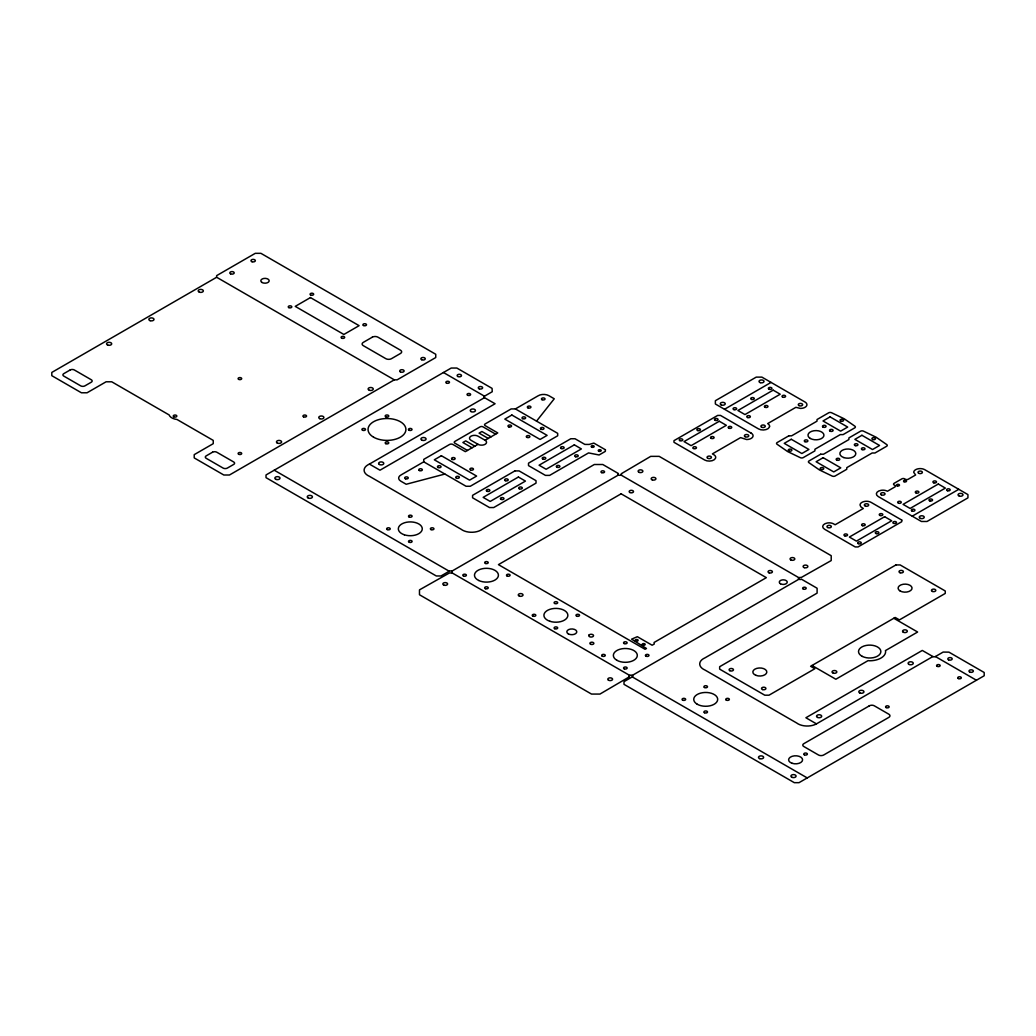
<?xml version="1.0" encoding="UTF-8"?>
<svg xmlns="http://www.w3.org/2000/svg" width="1036" height="1036" viewBox="0 0 1036 1036"><rect width="100%" height="100%" fill="white"/><g stroke="black" fill="none" stroke-linecap="round" stroke-linejoin="round"><path stroke-width="1.5" d="M589.07 634.977A2.396 1.386 0 0 1 591.763 634.33A2.396 1.386 0 0 1 593.537 635.664L593.24 636.311A2.396 1.386 0 0 1 590.533 636.998A2.396 1.386 0 0 1 588.759 635.664L589.095 634.926M536.544 421.134L554.247 398.782L548.886 395.687A7.498 4.325 0 0 0 537.956 395.894L515.397 408.922L511.162 408.922L485.12 423.957A2.059 1.191 0 0 0 484.99 425.55L497.772 432.931L485.081 440.261L478.036 436.195A4.986 2.875 0 0 0 470.979 436.195A4.986 2.875 0 0 0 470.979 440.261L478.036 444.327A4.986 2.875 0 0 0 485.081 444.327A4.986 2.875 0 0 0 485.081 440.261M451.761 571.225L618.427 475.006A1.8 1.036 0 0 0 620.732 475.123A1.8 1.036 0 0 0 621.25 473.75L650.725 456.358L659.181 456.358L831.209 555.684L831.209 560.567L801.087 577.583A1.8 1.036 0 0 0 798.717 577.881A1.8 1.036 0 0 0 799.041 579.266A1.8 1.036 0 0 0 801.463 579.202L817.106 588.241L817.106 593.123L705.011 657.847A13.222 7.628 0 0 0 705.011 670.059L796.658 722.973A13.222 7.628 0 0 0 816.472 723.866L932.879 656.539A1.8 1.036 0 0 0 935.417 656.539L976.443 680.238M216.641 277.26L51.8 372.429L51.8 375.68L81.417 392.786L87.05 392.786L106.086 381.792L111.733 381.792L169.114 414.931A10.049 5.802 0 0 0 177.014 419.489L213.248 440.404L213.248 443.667L194.211 454.649L194.211 457.912L223.828 475.006L229.461 475.006L394.302 379.836L397.125 379.836L435.755 357.537L435.755 354.273L260.917 253.328L255.27 253.328L216.628 275.641L216.641 277.26L394.302 379.836M443.447 372.507L484.472 396.205L492.23 391.725L492.087 388.383L456.837 368.039L451.204 368.039L266.019 474.954L266.019 477.661L436.298 575.977L440.999 575.977L449.223 571.225A1.8 1.036 0 0 1 451.644 571.173A1.8 1.036 0 0 1 451.968 572.558A1.8 1.036 0 0 1 449.598 572.856L419.476 589.872L419.476 594.755L591.504 694.068L599.961 694.068L629.487 676.741A1.8 1.036 0 0 1 629.642 675.472L629.992 675.304A1.8 1.036 0 0 1 632.167 675.394L632.478 675.589A1.8 1.036 0 0 1 632.323 676.858L624.022 681.636L623.996 684.343L794.314 782.672L799.015 782.672L984.2 675.757L984.2 672.506L948.95 652.149L943.161 652.071L935.417 656.539M369.412 464.089L484.472 397.669L495.091 403.742L379.992 470.202L369.412 464.089A13.222 7.628 0 0 0 369.412 476.301L461.072 529.228A13.222 7.628 0 0 0 482.219 529.228L594.314 464.504L602.784 464.504L618.427 473.543A1.8 1.036 0 0 0 618.324 474.941M515.397 408.922L557.692 433.346L557.692 435.78L470.279 486.26L466.045 486.26L423.737 461.836L401.178 474.864A7.498 4.325 0 0 0 400.828 481.17L406.19 484.265L444.897 474.048M478.036 444.327L465.345 451.657L452.913 444.483A2.37 1.373 0 0 0 449.559 444.483L423.737 459.388L423.737 461.836M724.514 409.272L771.056 382.413M632.245 675.433L798.924 579.202M912.237 516.174L921.392 521.471L927.039 521.471L967.935 497.863L967.935 494.599L924.785 469.696A6.475 3.743 0 0 0 917.715 468.881A6.475 3.743 0 0 0 913.713 472.338L915.617 474.98L908.209 479.254A1.994 1.153 0 0 1 905.386 479.254L904.687 478.852A1.994 1.153 0 0 0 901.864 478.852L894.107 483.333A1.994 1.153 0 0 0 894.107 484.952L894.819 485.366A1.994 1.153 0 0 1 894.819 486.985L887.412 491.258A6.475 3.743 0 0 0 882.827 490.17L881.157 490.3A6.475 3.743 0 0 0 878.243 496.555L912.237 516.174L958.766 489.316M751.009 433.061L751.165 433.126A6.475 3.743 0 0 1 752.576 437.205A6.475 3.743 0 0 1 746.593 439.523L740.598 437.606L712.392 453.885L713.804 454.7A6.475 3.743 0 0 1 715.708 457.355L715.487 458.313A6.475 3.743 0 0 1 704.635 459.997L673.97 442.294L673.97 440.663L717.676 415.423L720.499 415.423L751.022 433.048M893.796 618.259L917.624 632.025L885.417 650.621L885.638 651.566A15.954 9.207 0 0 1 869.683 660.774L868.038 660.644L835.845 679.24L812.004 665.488M620.965 475.006L798.924 577.738M932.879 656.539L922.299 650.44L805.891 717.754L816.472 723.866M495.661 434.162L482.996 426.845A2.033 1.178 0 0 0 480.031 426.897L454.869 441.427A2.137 1.23 0 0 0 454.869 443.162L467.456 450.44M491.077 436.803L481.908 431.507L479.085 433.139L488.254 438.435M474.864 446.166L465.695 440.87L462.872 442.501L472.04 447.785M274.242 470.202L449.223 571.225M451.761 572.701L629.72 675.433M632.245 676.897L807.238 777.919M484.472 397.669A1.8 1.036 0 0 1 484.472 396.205M901.76 520.072L901.76 521.704L858.054 546.943L855.231 546.943L824.565 529.228A6.475 3.743 0 0 1 827.466 522.973L829.15 522.843A6.475 3.743 0 0 1 833.721 523.944L835.133 524.76L863.338 508.469L860.903 506.889L860.035 505.011A6.475 3.743 0 0 1 864.024 501.553A6.475 3.743 0 0 1 871.095 502.369L901.76 520.072M605.413 449.766L605.348 451.359L599.08 454.985L588.552 452.913L549.65 475.382L545.428 475.382L528.502 465.604L528.502 463.17L570.797 438.746L575.032 438.746L584.835 444.405L589.134 444.444L593.848 443.097L605.413 449.766M769.567 426.249L769.347 427.22A6.475 3.743 0 0 1 758.507 428.904L715.358 403.988L715.358 400.725L756.241 377.117L761.887 377.117L805.037 402.033A6.475 3.743 0 0 1 806.435 406.112A6.475 3.743 0 0 1 800.452 408.417L795.868 407.329L767.663 423.607A6.475 3.743 0 0 1 769.567 426.249M70.124 369.981L63.792 373.646A2.991 1.722 0 0 0 63.792 376.094L80.704 385.858A2.991 1.722 0 0 0 84.939 385.858L91.285 382.193A2.991 1.722 0 0 0 91.285 379.759L74.359 369.981A2.991 1.722 0 0 0 70.124 369.981M310.45 297.578L295.234 306.371L343.874 334.46L359.103 325.667L310.45 297.578M372.3 337.179L363.286 342.385A3.989 2.305 0 0 0 363.286 345.648L385.845 358.676A3.989 2.305 0 0 0 391.478 358.676L400.505 353.457A3.989 2.305 0 0 0 400.505 350.207L377.946 337.179A3.989 2.305 0 0 0 372.3 337.179M212.548 452.214L206.203 455.866A2.991 1.722 0 0 0 206.203 458.313L223.116 468.078A2.991 1.722 0 0 0 227.35 468.078L233.696 464.426A2.991 1.722 0 0 0 233.696 461.978L216.77 452.214A2.991 1.722 0 0 0 212.548 452.214M441.375 455.723L434.317 459.803L469.567 480.147L476.625 476.081L441.375 455.723M511.875 415.022L504.817 419.101L540.067 439.445L547.125 435.379L511.875 415.022M514.879 470.914L472.571 495.337L472.571 497.785L489.497 507.549L493.719 507.549L536.026 483.126L536.026 480.678L519.101 470.914L514.879 470.914M518.401 477.026L483.152 497.371L490.196 501.437L525.446 481.092L518.401 477.026M574.332 444.845L539.083 465.203L546.127 469.269L581.377 448.925L574.332 444.845M719.308 421.251L684.045 441.595L691.103 445.661L726.353 425.317L719.308 421.251M773.167 390.145L737.917 410.502L744.962 414.568L780.212 394.211L773.167 390.145M621.108 493.809L498.433 564.633L645.078 649.3L646.49 648.484L631.61 639.16L637.347 636.7L652.136 645.234L654.247 644.004L654.105 642.462L766.342 577.661L621.108 493.809M788.823 435.819L777.181 442.54A2.189 1.269 0 0 0 777.052 444.237L787.619 451.566L800.323 457.666A2.189 1.269 0 0 0 803.276 457.588L814.905 450.88L814.905 449.248L840.287 434.602L843.11 434.602L854.739 427.881A2.189 1.269 0 0 0 854.868 426.172L844.301 418.842L831.597 412.742A2.189 1.269 0 0 0 828.658 412.82L817.015 419.541L817.015 421.16L791.633 435.819L788.823 435.819M791.284 439.277L784.239 443.343L801.864 453.522L808.909 449.456L791.284 439.277M830.069 416.886L823.011 420.966L840.636 431.131L847.694 427.065L830.069 416.886M820.68 454.221L809.051 460.929A2.189 1.269 0 0 0 808.922 462.639L819.489 469.968L832.193 476.068A2.189 1.269 0 0 0 835.145 475.99L846.775 469.282L846.775 467.65L872.157 452.991L874.98 452.991L886.609 446.283A2.189 1.269 0 0 0 886.738 444.573L876.171 437.244L863.467 431.144A2.189 1.269 0 0 0 860.515 431.222L848.885 437.93L848.885 439.562L823.503 454.221L820.68 454.221M823.154 457.679L816.109 461.745L833.734 471.924L840.779 467.858L823.154 457.679M861.926 435.288L854.881 439.355L872.506 449.533L879.551 445.467L861.926 435.288M938.318 484.019L903.068 504.377L910.113 508.443L945.363 488.085L938.318 484.019M884.627 516.692L849.378 537.049L856.435 541.116L891.685 520.771L884.627 516.692M895.907 564.944L719.657 666.705L719.657 669.139L764.775 695.195L769.01 695.195L814.827 668.738L810.605 666.29L895.208 617.456L899.429 619.891L945.259 593.434L945.259 590.986L900.142 564.944L895.907 564.944M869.036 706.021L804.169 743.472A3.548 2.046 0 0 0 804.169 746.723L818.272 754.868A3.717 2.15 0 0 0 823.918 754.868L888.771 717.417A3.924 2.266 0 0 0 888.771 714.167L874.669 706.021A3.522 2.033 0 0 0 869.036 706.021M485.56 563.493A1.8 1.036 0 0 0 488.241 562.6A1.8 1.036 0 0 0 485.56 561.706A1.8 1.036 0 0 0 485.56 563.493M507.096 575.99A1.8 1.036 0 0 0 510.062 575.433A1.8 1.036 0 0 0 507.757 574.229A1.8 1.036 0 0 0 507.096 575.99M463.701 576.12A1.8 1.036 0 0 0 466.394 575.213A1.8 1.036 0 0 0 463.701 574.32A1.8 1.036 0 0 0 463.701 576.12M485.56 588.733A1.8 1.036 0 0 0 488.241 587.839A1.8 1.036 0 0 0 485.56 586.933A1.8 1.036 0 0 0 485.56 588.733M780.445 583.76A3.989 2.305 0 0 0 787.114 582.737A3.989 2.305 0 0 0 782.232 579.914A3.989 2.305 0 0 0 780.445 583.76M697.254 704.247A11.966 6.902 0 0 0 717.275 701.152A11.966 6.902 0 0 0 702.615 692.695A11.966 6.902 0 0 0 697.254 704.247M704.441 687.477A1.8 1.036 0 0 0 707.446 687.01A1.8 1.036 0 0 0 705.244 685.741A1.8 1.036 0 0 0 704.441 687.477M726.301 700.103A1.8 1.036 0 0 0 729.305 699.637A1.8 1.036 0 0 0 727.104 698.368A1.8 1.036 0 0 0 726.301 700.103M704.441 712.716A1.8 1.036 0 0 0 707.446 712.25A1.8 1.036 0 0 0 705.244 710.981A1.8 1.036 0 0 0 704.441 712.716M682.595 700.103A1.8 1.036 0 0 0 685.599 699.637A1.8 1.036 0 0 0 683.397 698.368A1.8 1.036 0 0 0 682.595 700.103M937.14 666.329A1.8 1.036 0 0 0 940.118 665.824A1.8 1.036 0 0 0 937.865 664.594A1.8 1.036 0 0 0 937.14 666.329M958.274 678.528A1.8 1.036 0 0 0 961.266 678.049A1.8 1.036 0 0 0 959.038 676.793A1.8 1.036 0 0 0 958.274 678.528M478.723 580.484A11.966 6.902 0 0 0 498.225 576.443A11.966 6.902 0 0 0 482.413 568.712A11.966 6.902 0 0 0 478.723 580.484M624.294 668.867A1.8 1.036 0 0 0 627.13 668.129A1.8 1.036 0 0 0 624.604 667.08A1.8 1.036 0 0 0 624.294 668.867M645.933 656.138A1.8 1.036 0 0 0 648.937 655.671A1.8 1.036 0 0 0 646.736 654.402A1.8 1.036 0 0 0 645.933 656.138M624.073 643.524A1.8 1.036 0 0 0 627.078 643.058A1.8 1.036 0 0 0 624.876 641.789A1.8 1.036 0 0 0 624.073 643.524M602.214 656.138A1.8 1.036 0 0 0 605.218 655.671A1.8 1.036 0 0 0 603.017 654.402A1.8 1.036 0 0 0 602.214 656.138M616.886 660.295A11.966 6.902 0 0 0 636.894 657.2A11.966 6.902 0 0 0 622.247 648.73A11.966 6.902 0 0 0 616.886 660.295M629.784 492.463A2.189 1.269 0 0 0 633.449 491.893A2.189 1.269 0 0 0 630.769 490.352A2.189 1.269 0 0 0 629.784 492.463M769.126 572.856A2.189 1.269 0 0 0 772.416 571.755A2.189 1.269 0 0 0 769.126 570.668A2.189 1.269 0 0 0 769.126 572.856M549.909 621.289A11.966 6.902 0 0 0 567.857 615.306A11.966 6.902 0 0 0 549.909 609.323A11.966 6.902 0 0 0 549.909 621.289M576.858 616.213A1.8 1.036 0 0 0 579.551 615.306A1.8 1.036 0 0 0 576.858 614.413A1.8 1.036 0 0 0 576.858 616.213M554.623 603.431A1.8 1.036 0 0 0 557.627 602.965A1.8 1.036 0 0 0 555.438 601.696A1.8 1.036 0 0 0 554.623 603.431M533.139 616.213A1.8 1.036 0 0 0 535.832 615.306A1.8 1.036 0 0 0 533.139 614.413A1.8 1.036 0 0 0 533.139 616.213M554.623 628.658A1.8 1.036 0 0 0 557.627 628.204A1.8 1.036 0 0 0 555.438 626.935A1.8 1.036 0 0 0 554.623 628.658M519.45 596.153A2.396 1.386 0 0 0 523.038 594.962A2.396 1.386 0 0 0 519.45 593.757A2.396 1.386 0 0 0 519.45 596.153M803.353 589.083A1.8 1.036 0 0 0 806.202 588.357A1.8 1.036 0 0 0 803.703 587.295A1.8 1.036 0 0 0 803.353 589.083M804.312 754.791A1.8 1.036 0 0 0 807.316 754.325A1.8 1.036 0 0 0 805.114 753.055A1.8 1.036 0 0 0 804.312 754.791M886.091 707.562A1.8 1.036 0 0 0 889.095 707.109A1.8 1.036 0 0 0 886.894 705.84A1.8 1.036 0 0 0 886.091 707.562M792.113 763.299A6.98 4.027 0 0 0 802.589 759.815A6.98 4.027 0 0 0 792.113 756.319A6.98 4.027 0 0 0 792.113 763.299M608.495 680.199A2.396 1.386 0 0 0 612.496 679.577A2.396 1.386 0 0 0 609.569 677.881A2.396 1.386 0 0 0 608.495 680.199M444.017 585.172A2.396 1.386 0 0 0 447.604 583.967A2.396 1.386 0 0 0 444.017 582.776A2.396 1.386 0 0 0 444.017 585.172M262.03 282.478A4.183 2.422 0 0 0 269.036 281.391A4.183 2.422 0 0 0 263.908 278.438A4.183 2.422 0 0 0 262.03 282.478M288.759 307.575A1.8 1.036 0 0 0 291.764 307.122A1.8 1.036 0 0 0 289.562 305.853A1.8 1.036 0 0 0 288.759 307.575M363.455 325.485A1.8 1.036 0 0 0 366.459 325.019A1.8 1.036 0 0 0 364.258 323.75A1.8 1.036 0 0 0 363.455 325.485M341.712 338.15A1.8 1.036 0 0 0 344.651 337.581A1.8 1.036 0 0 0 342.32 336.389A1.8 1.036 0 0 0 341.712 338.15M310.606 294.962A1.8 1.036 0 0 0 313.61 294.496A1.8 1.036 0 0 0 311.409 293.227A1.8 1.036 0 0 0 310.606 294.962M790.986 560.036A2.396 1.386 0 0 0 794.806 559.116A2.396 1.386 0 0 0 791.517 557.666A2.396 1.386 0 0 0 790.986 560.036M652.343 479.94A2.396 1.386 0 0 0 655.93 478.749A2.396 1.386 0 0 0 652.343 477.557A2.396 1.386 0 0 0 652.343 479.94M804.286 567.663A2.396 1.386 0 0 0 807.873 566.472A2.396 1.386 0 0 0 804.286 565.267A2.396 1.386 0 0 0 804.286 567.663M639.303 472.416A2.396 1.386 0 0 0 642.89 471.225A2.396 1.386 0 0 0 639.303 470.02A2.396 1.386 0 0 0 639.303 472.416M471.017 411.551A2.59 1.502 0 0 0 475.356 410.865A2.59 1.502 0 0 0 472.157 409.039A2.59 1.502 0 0 0 471.017 411.551M421.73 440.08A2.59 1.502 0 0 0 426.016 439.316A2.59 1.502 0 0 0 422.727 437.555A2.59 1.502 0 0 0 421.73 440.08M379.357 464.465A2.59 1.502 0 0 0 383.696 463.791A2.59 1.502 0 0 0 380.523 461.952A2.59 1.502 0 0 0 379.357 464.465M817.585 717.443A2.59 1.502 0 0 0 821.678 716.381A2.59 1.502 0 0 0 818.039 714.866A2.59 1.502 0 0 0 817.585 717.443M860.022 693.058A2.59 1.502 0 0 0 863.959 691.815A2.59 1.502 0 0 0 860.126 690.468A2.59 1.502 0 0 0 860.022 693.058M909.116 664.465A2.59 1.502 0 0 0 913.247 663.454A2.59 1.502 0 0 0 909.673 661.887A2.59 1.502 0 0 0 909.116 664.465M479.292 388.85A2.189 1.269 0 0 0 482.646 387.827A2.189 1.269 0 0 0 479.435 386.661A2.189 1.269 0 0 0 479.292 388.85M457.757 376.456A2.189 1.269 0 0 0 461.421 375.887A2.189 1.269 0 0 0 458.741 374.346A2.189 1.269 0 0 0 457.757 376.456M948.549 659.815A2.189 1.269 0 0 0 952.162 659.116A2.189 1.269 0 0 0 949.313 657.666A2.189 1.269 0 0 0 948.549 659.815M969.696 672.027A2.189 1.269 0 0 0 973.309 671.328A2.189 1.269 0 0 0 970.46 669.878A2.189 1.269 0 0 0 969.696 672.027M759.647 758.624A2.59 1.502 0 0 0 763.649 757.445A2.59 1.502 0 0 0 759.88 756.034A2.59 1.502 0 0 0 759.647 758.624M792.152 777.376A2.59 1.502 0 0 0 796.088 776.132A2.59 1.502 0 0 0 792.242 774.786A2.59 1.502 0 0 0 792.152 777.376M308.327 498.083A2.59 1.502 0 0 0 312.419 497.008A2.59 1.502 0 0 0 308.78 495.493A2.59 1.502 0 0 0 308.327 498.083M276.12 479.435A2.59 1.502 0 0 0 280.005 478.14A2.59 1.502 0 0 0 276.12 476.845A2.59 1.502 0 0 0 276.12 479.435M446.49 383.061A1.8 1.036 0 0 0 449.443 382.478A1.8 1.036 0 0 0 447.099 381.3A1.8 1.036 0 0 0 446.49 383.061M467.676 395.286A1.8 1.036 0 0 0 470.59 394.664A1.8 1.036 0 0 0 468.207 393.525A1.8 1.036 0 0 0 467.676 395.286M387.179 529.551A1.8 1.036 0 0 0 390.183 529.085A1.8 1.036 0 0 0 387.995 527.816A1.8 1.036 0 0 0 387.179 529.551M409.414 542.333A1.8 1.036 0 0 0 412.108 541.439A1.8 1.036 0 0 0 409.414 540.533A1.8 1.036 0 0 0 409.414 542.333M409.078 516.951A1.8 1.036 0 0 0 412.056 516.433A1.8 1.036 0 0 0 409.803 515.203A1.8 1.036 0 0 0 409.078 516.951M431.015 529.603A1.8 1.036 0 0 0 433.929 528.995A1.8 1.036 0 0 0 431.546 527.842A1.8 1.036 0 0 0 431.015 529.603M404.325 534.796A11.966 6.902 0 0 0 422.274 528.813A11.966 6.902 0 0 0 404.325 522.83A11.966 6.902 0 0 0 404.325 534.796M601.579 472.597A1.8 1.036 0 0 0 604.532 472.04A1.8 1.036 0 0 0 602.227 470.849A1.8 1.036 0 0 0 601.579 472.597M385.703 443.615A1.8 1.036 0 0 0 388.707 443.162A1.8 1.036 0 0 0 386.506 441.893A1.8 1.036 0 0 0 385.703 443.615M373.582 437.192A18.946 10.943 0 0 0 405.27 432.284A18.946 10.943 0 0 0 382.064 418.894A18.946 10.943 0 0 0 373.582 437.192M385.716 416.757A1.8 1.036 0 0 0 388.707 416.291A1.8 1.036 0 0 0 386.493 415.022A1.8 1.036 0 0 0 385.716 416.757M409.311 430.341A1.8 1.036 0 0 0 412.03 429.474A1.8 1.036 0 0 0 409.362 428.554A1.8 1.036 0 0 0 409.311 430.341M362.807 430.354A1.8 1.036 0 0 0 365.501 429.461A1.8 1.036 0 0 0 362.807 428.554A1.8 1.036 0 0 0 362.807 430.354M252.059 261.745A2.189 1.269 0 0 0 255.348 260.658A2.189 1.269 0 0 0 252.059 259.557A2.189 1.269 0 0 0 252.059 261.745M230.562 273.815A2.189 1.269 0 0 0 234.162 273.103A2.189 1.269 0 0 0 231.287 271.665A2.189 1.269 0 0 0 230.562 273.815M421.587 359.686A2.189 1.269 0 0 0 425.213 359.026A2.189 1.269 0 0 0 422.416 357.537A2.189 1.269 0 0 0 421.587 359.686M400.362 371.859A2.189 1.269 0 0 0 404.04 371.289A2.189 1.269 0 0 0 401.346 369.735A2.189 1.269 0 0 0 400.362 371.859M107.822 345.105A2.59 1.502 0 0 0 111.707 343.81A2.59 1.502 0 0 0 107.822 342.515A2.59 1.502 0 0 0 107.822 345.105M150.129 320.681A2.59 1.502 0 0 0 154.014 319.386A2.59 1.502 0 0 0 150.129 318.091A2.59 1.502 0 0 0 150.129 320.681M199.352 292.152A2.59 1.502 0 0 0 203.354 290.986A2.59 1.502 0 0 0 199.598 289.562A2.59 1.502 0 0 0 199.352 292.152M277.195 442.968A2.59 1.502 0 0 0 281.533 442.294A2.59 1.502 0 0 0 278.36 440.468A2.59 1.502 0 0 0 277.195 442.968M319.71 418.661A2.59 1.502 0 0 0 323.892 417.715A2.59 1.502 0 0 0 320.396 416.096A2.59 1.502 0 0 0 319.71 418.661M369.386 390.287A2.59 1.502 0 0 0 373.271 388.992A2.59 1.502 0 0 0 369.386 387.697A2.59 1.502 0 0 0 369.386 390.287M833.229 673.115A2.396 1.386 0 0 0 836.829 671.911A2.396 1.386 0 0 0 833.229 670.719A2.396 1.386 0 0 0 833.229 673.115M903.288 632.219A2.396 1.386 0 0 0 907.264 631.533A2.396 1.386 0 0 0 904.247 629.888A2.396 1.386 0 0 0 903.288 632.219M862.328 656.41A11.163 6.449 0 0 0 880.639 652.809A11.163 6.449 0 0 0 866.083 645.454A11.163 6.449 0 0 0 862.328 656.41M932.465 591.452A2.189 1.269 0 0 0 935.819 590.429A2.189 1.269 0 0 0 932.607 589.264A2.189 1.269 0 0 0 932.465 591.452M900.103 572.753A2.189 1.269 0 0 0 903.392 571.652A2.189 1.269 0 0 0 900.103 570.564A2.189 1.269 0 0 0 900.103 572.753M729.732 670.655A2.189 1.269 0 0 0 733.397 670.085A2.189 1.269 0 0 0 730.717 668.531A2.189 1.269 0 0 0 729.732 670.655M762.613 689.575A2.189 1.269 0 0 0 765.915 688.474A2.189 1.269 0 0 0 762.613 687.386A2.189 1.269 0 0 0 762.613 689.575M900.142 590.986A6.98 4.027 0 0 0 911.809 589.186A6.98 4.027 0 0 0 903.262 584.252A6.98 4.027 0 0 0 900.142 590.986M755.969 675.355A6.98 4.027 0 0 0 766.808 672.247A6.98 4.027 0 0 0 756.733 668.388A6.98 4.027 0 0 0 755.969 675.355M437.982 467.456A1.8 1.036 0 0 0 440.986 466.99A1.8 1.036 0 0 0 438.785 465.721A1.8 1.036 0 0 0 437.982 467.456M456.319 478.036A1.8 1.036 0 0 0 459.324 477.57A1.8 1.036 0 0 0 457.122 476.301A1.8 1.036 0 0 0 456.319 478.036M470.538 469.955A1.8 1.036 0 0 0 473.452 469.334A1.8 1.036 0 0 0 471.069 468.194A1.8 1.036 0 0 0 470.538 469.955M452.382 459.453A1.8 1.036 0 0 0 455.141 458.624A1.8 1.036 0 0 0 452.525 457.653A1.8 1.036 0 0 0 452.382 459.453M508.857 426.91A1.8 1.036 0 0 0 511.551 426.016A1.8 1.036 0 0 0 508.857 425.123A1.8 1.036 0 0 0 508.857 426.91M526.819 437.334A1.8 1.036 0 0 0 529.823 436.868A1.8 1.036 0 0 0 527.622 435.599A1.8 1.036 0 0 0 526.819 437.334M540.999 429.228A1.8 1.036 0 0 0 543.952 428.671A1.8 1.036 0 0 0 541.621 427.48A1.8 1.036 0 0 0 540.999 429.228M522.584 418.609A1.8 1.036 0 0 0 525.589 418.143A1.8 1.036 0 0 0 523.387 416.873A1.8 1.036 0 0 0 522.584 418.609M500.919 499.326A1.8 1.036 0 0 0 503.91 498.86A1.8 1.036 0 0 0 501.722 497.591A1.8 1.036 0 0 0 500.919 499.326M519.243 488.746A1.8 1.036 0 0 0 522.248 488.28A1.8 1.036 0 0 0 520.046 487.011A1.8 1.036 0 0 0 519.243 488.746M505.27 480.665A1.8 1.036 0 0 0 508.184 480.044A1.8 1.036 0 0 0 505.788 478.904A1.8 1.036 0 0 0 505.27 480.665M487.114 491.323A1.8 1.036 0 0 0 489.873 490.494A1.8 1.036 0 0 0 487.257 489.536A1.8 1.036 0 0 0 487.114 491.323M405.568 478.813A1.8 1.036 0 0 0 408.262 477.907A1.8 1.036 0 0 0 405.568 477.013A1.8 1.036 0 0 0 405.568 478.813M419.295 470.499A1.8 1.036 0 0 0 422.3 470.046A1.8 1.036 0 0 0 420.111 468.777A1.8 1.036 0 0 0 419.295 470.499M527.881 407.821A1.8 1.036 0 0 0 530.872 407.355A1.8 1.036 0 0 0 528.684 406.086A1.8 1.036 0 0 0 527.881 407.821M541.97 399.676A1.8 1.036 0 0 0 544.975 399.21A1.8 1.036 0 0 0 542.786 397.941A1.8 1.036 0 0 0 541.97 399.676M238.63 379.344A1.8 1.036 0 0 0 241.634 378.878A1.8 1.036 0 0 0 239.433 377.609A1.8 1.036 0 0 0 238.63 379.344M303.496 416.796A1.8 1.036 0 0 0 306.501 416.33A1.8 1.036 0 0 0 304.299 415.06A1.8 1.036 0 0 0 303.496 416.796M238.72 454.286A1.8 1.036 0 0 0 241.66 453.716A1.8 1.036 0 0 0 239.329 452.525A1.8 1.036 0 0 0 238.72 454.286M173.763 416.796A1.8 1.036 0 0 0 176.767 416.33A1.8 1.036 0 0 0 174.579 415.06A1.8 1.036 0 0 0 173.763 416.796M720.991 404.804A2.486 1.437 0 0 0 725.161 404.157A2.486 1.437 0 0 0 722.118 402.395A2.486 1.437 0 0 0 720.991 404.804M760.282 382.647A2.486 1.437 0 0 0 764.024 381.39A2.486 1.437 0 0 0 760.282 380.147A2.486 1.437 0 0 0 760.282 382.647M733.98 409.647A1.8 1.036 0 0 0 736.674 408.754A1.8 1.036 0 0 0 733.98 407.847A1.8 1.036 0 0 0 733.98 409.647M751.618 399.469A1.8 1.036 0 0 0 754.299 398.575A1.8 1.036 0 0 0 751.618 397.682A1.8 1.036 0 0 0 751.618 399.469M768.867 389.135A1.8 1.036 0 0 0 771.872 388.668A1.8 1.036 0 0 0 769.67 387.399A1.8 1.036 0 0 0 768.867 389.135M747.668 417.547A1.8 1.036 0 0 0 750.362 416.64A1.8 1.036 0 0 0 747.668 415.747A1.8 1.036 0 0 0 747.668 417.547M764.918 407.2A1.8 1.036 0 0 0 767.922 406.734A1.8 1.036 0 0 0 765.721 405.464A1.8 1.036 0 0 0 764.918 407.2M782.543 397.021A1.8 1.036 0 0 0 785.547 396.568A1.8 1.036 0 0 0 783.345 395.299A1.8 1.036 0 0 0 782.543 397.021M798.898 405.568A2.189 1.269 0 0 0 802.576 405.011A2.189 1.269 0 0 0 799.883 403.457A2.189 1.269 0 0 0 798.898 405.568M761.538 427.143A2.189 1.269 0 0 0 765.203 426.586A2.189 1.269 0 0 0 762.522 425.032A2.189 1.269 0 0 0 761.538 427.143M679.745 440.585A1.8 1.036 0 0 0 682.75 440.119A1.8 1.036 0 0 0 680.561 438.85A1.8 1.036 0 0 0 679.745 440.585M697.746 430.562A1.8 1.036 0 0 0 700.44 429.668A1.8 1.036 0 0 0 697.746 428.774A1.8 1.036 0 0 0 697.746 430.562M715.371 420.396A1.8 1.036 0 0 0 718.065 419.489A1.8 1.036 0 0 0 715.371 418.596A1.8 1.036 0 0 0 715.371 420.396M693.434 448.471A1.8 1.036 0 0 0 696.425 448.005A1.8 1.036 0 0 0 694.237 446.736A1.8 1.036 0 0 0 693.434 448.471M711.059 438.306A1.8 1.036 0 0 0 714.05 437.839A1.8 1.036 0 0 0 711.861 436.57A1.8 1.036 0 0 0 711.059 438.306M729.046 428.282A1.8 1.036 0 0 0 731.74 427.389A1.8 1.036 0 0 0 729.046 426.495A1.8 1.036 0 0 0 729.046 428.282M745.039 436.674A2.189 1.269 0 0 0 748.704 436.104A2.189 1.269 0 0 0 746.024 434.55A2.189 1.269 0 0 0 745.039 436.674M707.666 458.249A2.189 1.269 0 0 0 711.343 457.679A2.189 1.269 0 0 0 708.65 456.125A2.189 1.269 0 0 0 707.666 458.249M840.934 421.16A1.8 1.036 0 0 0 843.628 420.266A1.8 1.036 0 0 0 840.934 419.373A1.8 1.036 0 0 0 840.934 421.16M789.186 451.048A1.8 1.036 0 0 0 791.88 450.142A1.8 1.036 0 0 0 789.186 449.248A1.8 1.036 0 0 0 789.186 451.048M823.011 427.065A1.8 1.036 0 0 0 826.016 426.599A1.8 1.036 0 0 0 823.814 425.33A1.8 1.036 0 0 0 823.011 427.065M830.199 431.209A1.8 1.036 0 0 0 833.099 430.575A1.8 1.036 0 0 0 830.704 429.435A1.8 1.036 0 0 0 830.199 431.209M804.83 441.634A1.8 1.036 0 0 0 807.821 441.168A1.8 1.036 0 0 0 805.632 439.899A1.8 1.036 0 0 0 804.83 441.634M810.32 438.461A7.977 4.61 0 0 0 823.672 436.402A7.977 4.61 0 0 0 813.895 430.756A7.977 4.61 0 0 0 810.32 438.461M843.848 457.588A7.977 4.61 0 0 0 855.801 453.6A7.977 4.61 0 0 0 843.848 449.611A7.977 4.61 0 0 0 843.848 457.588M837.062 460.204A1.8 1.036 0 0 0 839.756 459.311A1.8 1.036 0 0 0 837.062 458.404A1.8 1.036 0 0 0 837.062 460.204M862.056 449.598A1.8 1.036 0 0 0 864.969 448.976A1.8 1.036 0 0 0 862.574 447.837A1.8 1.036 0 0 0 862.056 449.598M855.257 445.635A1.8 1.036 0 0 0 857.938 444.729A1.8 1.036 0 0 0 855.257 443.835A1.8 1.036 0 0 0 855.257 445.635M872.804 439.562A1.8 1.036 0 0 0 875.498 438.668A1.8 1.036 0 0 0 872.804 437.775A1.8 1.036 0 0 0 872.804 439.562M820.68 469.282A1.8 1.036 0 0 0 823.685 468.816A1.8 1.036 0 0 0 821.496 467.547A1.8 1.036 0 0 0 820.68 469.282M827.596 527.479A2.189 1.269 0 0 0 831.26 526.91A2.189 1.269 0 0 0 828.58 525.369A2.189 1.269 0 0 0 827.596 527.479M865.41 506.112A2.189 1.269 0 0 0 868.699 505.011A2.189 1.269 0 0 0 865.41 503.923A2.189 1.269 0 0 0 865.41 506.112M880.134 515.514A1.8 1.036 0 0 0 882.827 514.62A1.8 1.036 0 0 0 880.134 513.726A1.8 1.036 0 0 0 880.134 515.514M862.509 525.692A1.8 1.036 0 0 0 865.202 524.799A1.8 1.036 0 0 0 862.509 523.905A1.8 1.036 0 0 0 862.509 525.692M844.884 535.871A1.8 1.036 0 0 0 847.577 534.977A1.8 1.036 0 0 0 844.884 534.071A1.8 1.036 0 0 0 844.884 535.871M893.446 523.245A1.8 1.036 0 0 0 896.451 522.791A1.8 1.036 0 0 0 894.249 521.522A1.8 1.036 0 0 0 893.446 523.245M876.184 533.592A1.8 1.036 0 0 0 878.878 532.698A1.8 1.036 0 0 0 876.184 531.792A1.8 1.036 0 0 0 876.184 533.592M858.197 543.602A1.8 1.036 0 0 0 861.201 543.136A1.8 1.036 0 0 0 858.999 541.867A1.8 1.036 0 0 0 858.197 543.602M903.988 481.701A1.489 0.868 0 0 0 906.487 481.313A1.489 0.868 0 0 0 904.648 480.251A1.489 0.868 0 0 0 903.988 481.701M959.284 496.05A2.486 1.437 0 0 0 963.014 494.807A2.486 1.437 0 0 0 959.284 493.563A2.486 1.437 0 0 0 959.284 496.05M920.499 518.44A2.486 1.437 0 0 0 924.241 517.197A2.486 1.437 0 0 0 920.499 515.954A2.486 1.437 0 0 0 920.499 518.44M897.241 485.91A1.489 0.868 0 0 0 899.481 485.159A1.489 0.868 0 0 0 897.241 484.408A1.489 0.868 0 0 0 897.241 485.91M911.874 510.929A1.8 1.036 0 0 0 914.879 510.463A1.8 1.036 0 0 0 912.69 509.194A1.8 1.036 0 0 0 911.874 510.929M929.875 500.919A1.8 1.036 0 0 0 932.568 500.012A1.8 1.036 0 0 0 929.875 499.119A1.8 1.036 0 0 0 929.875 500.919M947.5 490.74A1.8 1.036 0 0 0 950.193 489.847A1.8 1.036 0 0 0 947.5 488.94A1.8 1.036 0 0 0 947.5 490.74M898.575 503.198A1.8 1.036 0 0 0 901.268 502.292A1.8 1.036 0 0 0 898.575 501.398A1.8 1.036 0 0 0 898.575 503.198M916.2 493.019A1.8 1.036 0 0 0 918.893 492.126A1.8 1.036 0 0 0 916.2 491.219A1.8 1.036 0 0 0 916.2 493.019M933.824 482.841A1.8 1.036 0 0 0 936.518 481.947A1.8 1.036 0 0 0 933.824 481.041A1.8 1.036 0 0 0 933.824 482.841M918.647 473.232A2.189 1.269 0 0 0 922.312 472.662A2.189 1.269 0 0 0 919.631 471.108A2.189 1.269 0 0 0 918.647 473.232M881.286 494.807A2.189 1.269 0 0 0 884.951 494.237A2.189 1.269 0 0 0 882.258 492.683A2.189 1.269 0 0 0 881.286 494.807M642.929 645.169A1.489 0.868 0 0 0 645.169 644.418A1.489 0.868 0 0 0 642.929 643.667A1.489 0.868 0 0 0 642.929 645.169M635.599 640.973A1.489 0.868 0 0 0 638.085 640.546A1.489 0.868 0 0 0 636.182 639.523A1.489 0.868 0 0 0 635.599 640.973M568.272 633.851A4.986 2.875 0 0 0 576.612 632.569A4.986 2.875 0 0 0 570.512 629.046A4.986 2.875 0 0 0 568.272 633.851M590.87 644.353A1.994 1.153 0 0 0 593.861 643.356A1.994 1.153 0 0 0 590.87 642.359A1.994 1.153 0 0 0 590.87 644.353M556.837 467.158A1.8 1.036 0 0 0 559.841 466.692A1.8 1.036 0 0 0 557.653 465.423A1.8 1.036 0 0 0 556.837 467.158M575.55 456.734A1.8 1.036 0 0 0 578.243 455.84A1.8 1.036 0 0 0 575.55 454.946A1.8 1.036 0 0 0 575.55 456.734M561.188 448.497A1.8 1.036 0 0 0 564.115 447.876A1.8 1.036 0 0 0 561.719 446.723A1.8 1.036 0 0 0 561.188 448.497M543.045 459.155A1.8 1.036 0 0 0 545.804 458.326A1.8 1.036 0 0 0 543.188 457.355A1.8 1.036 0 0 0 543.045 459.155M598.963 451.295A1.489 0.868 0 0 0 601.204 450.543A1.489 0.868 0 0 0 598.963 449.805A1.489 0.868 0 0 0 598.963 451.295M591.906 447.228A1.489 0.868 0 0 0 594.159 446.477A1.489 0.868 0 0 0 591.906 445.726A1.489 0.868 0 0 0 591.906 447.228"/></g></svg>
